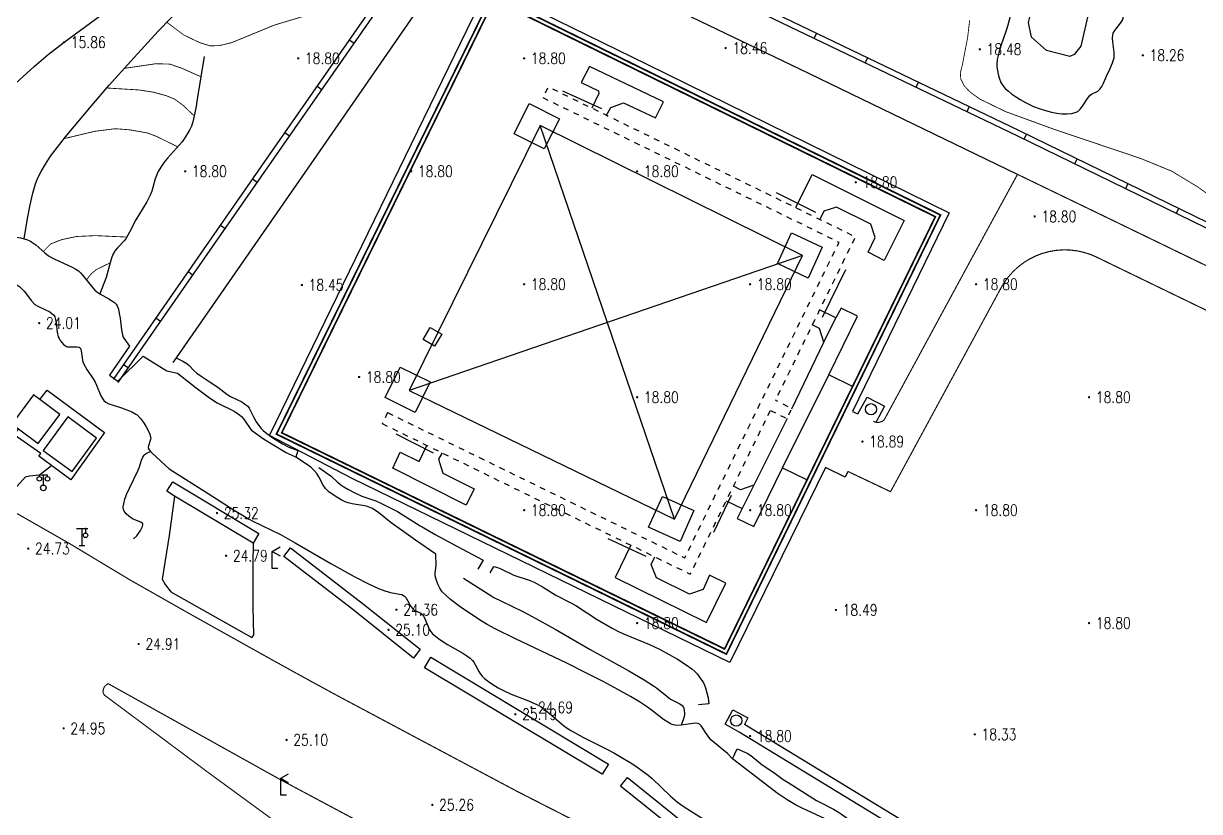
# Model space of a CAD drawing. Extents: x 404846 to 408477, y 3390929 to 3392894.
# Drawn here: x 407567 to 407671.1, y 3391747.7 to 3391817.5 of the extents above; entities that cross this region are included whole.
import ezdxf
from ezdxf.enums import TextEntityAlignment as Align

# ---------------------------------------------------------------- set-up
doc = ezdxf.new("R2010")
doc.units = 0
doc.header["$LTSCALE"] = 0.5
doc.header["$PDSIZE"] = 0.2
doc.linetypes.add('X6', pattern=[2, 1, -1])
doc.layers.get('0').update_dxf_attribs({"linetype": 'CONTINUOUS'})
for name, color, linetype in [('DGX', 2, 'CONTINUOUS'), ('DLDW', 11, 'CONTINUOUS'), ('DLSS', 4, 'CONTINUOUS'), ('DMTZ', 3, 'CONTINUOUS'), ('FZTZ', 7, 'CONTINUOUS'), ('GCD', 1, 'CONTINUOUS'), ('GXYZ', 2, 'CONTINUOUS'), ('JMD', 6, 'CONTINUOUS'), ('SXSS', 5, 'CONTINUOUS'), ('ZBTZ', 3, 'CONTINUOUS')]:
    doc.layers.add(name, color=color, linetype=linetype)
doc.styles.add('HZ', font='rs.shx', dxfattribs={"width": 0.8, "bigfont": 'hztxt.shx'})
doc.linetypes.add('10411', pattern='A,2,[150,AAA.SHX,S=1,R=0,X=0,Y=1],2,[151,AAA.SHX,S=1,R=0,X=0,Y=3],1e-11', length=4)
doc.linetypes.add('10421', pattern='A,2,[150,AAA.SHX,S=0.5,R=0,X=0,Y=0.5],1e-11', length=2)
doc.linetypes.add('10422', pattern='A,0.75,[150,AAA.SHX,S=0.5,R=0,X=0,Y=0.5],1.5,[177,AAA.SHX,S=1,R=0,X=0,Y=0.4],0.75', length=3)
doc.linetypes.add('1161', pattern='A,0,[149,AAA.SHX,S=0.15,R=0,X=0,Y=0],-1.6', length=1.6)
doc.linetypes.add('443', pattern='A,5,[169,AAA.SHX,S=0.83,R=0,X=0,Y=0],5', length=10)

# ---------------------------------------------------------------- blocks, each defined once
blk = doc.blocks.new('gc097')
for p, q in [((-0.7, 2), (-0.7, 2.3)), ((-0.7, 2.3), (0.7, 2.3)), ((0, 0.5), (0, 2.3)), ((0.7, 2.3), (0.7, 2))]:
    blk.add_line(p, q)
for centre, radius in [((-0.7, 1.6), 0.4), ((0, 0), 0.5), ((0.73, 1.6), 0.4)]:
    blk.add_circle(centre, radius)
blk = doc.blocks.new('gc052')
for p, q in [((0, 3), (1.39, 3.8)), ((0, 3), (1.39, 2.2)), ((0, 0), (0, 3)), ((1, 0), (0, 0))]:
    blk.add_line(p, q)
blk = doc.blocks.new('gc063')
for p, q in [((-1, 3), (1, 3)), ((0, 0), (0, 3)), ((0.6, 3), (0.6, 2.2)), ((-0.5, 0), (0.5, 0))]:
    blk.add_line(p, q)
blk.add_circle((0.6, 1.8), 0.4)
blk.add_point((0.6, 3))
blk.add_point((0.6, 3))
blk = doc.blocks.new('GC200')
at = {"linetype": 'Continuous', "const_width": 0.2, "flags": 128}
blk.add_lwpolyline([(-0.1, 0, 1), (0.1, 0, 1)], format="xyb", close=True, dxfattribs=at)
blk = doc.blocks.new('gc188')
blk.add_circle((0, 0), 1)

msp = doc.modelspace()

# ---------------------------------------------------------------- linework, layer by layer
at = {"layer": 'DGX', "linetype": 'Continuous', "const_width": 0.075, "flags": 128}
for points, elevation in [([(407579.739, 3391817.568), (407581.229, 3391816.447), (407582.607, 3391815.783), (407583.553, 3391815.488), (407584.365, 3391815.502), (407585.464, 3391815.768), (407589.247, 3391817.322), (407592.918, 3391818.425)], 18.5), ([(407650.789, 3391817.75), (407650.611, 3391816.22), (407650.138, 3391813.773), (407649.965, 3391813.099), (407649.998, 3391812.582), (407650.29, 3391811.972), (407650.817, 3391811.401), (407651.7, 3391810.767), (407653.985, 3391809.657), (407658.346, 3391808.067), (407665.924, 3391805.515), (407668.684, 3391804.386), (407670.999, 3391802.982), (407676.432, 3391799.014)], 18.5), ([(407582.74, 3391812.751), (407581.069, 3391813.497), (407579.998, 3391813.869), (407578.761, 3391813.903), (407575.96, 3391813.49)], 19), ([(407582.16, 3391809.281), (407581.168, 3391810.219), (407580.416, 3391810.775), (407579.688, 3391811.067), (407578.575, 3391811.378), (407577.297, 3391811.578), (407574.418, 3391811.753)], 19.5), ([(407570.641, 3391807.271), (407573.382, 3391807.926), (407575.158, 3391808.148), (407576.431, 3391808.053), (407577.998, 3391807.776), (407578.785, 3391807.485), (407580.692, 3391806.545)], 20), ([(407576.194, 3391798.555), (407573.413, 3391798.684), (407571.745, 3391798.607), (407570.429, 3391798.327), (407569.455, 3391797.951), (407568.79, 3391797.283)], 20.5), ([(407574.712, 3391796.271), (407573.509, 3391795.688), (407573.015, 3391795.278), (407572.618, 3391794.76)], 20)]:
    msp.add_lwpolyline(points, dxfattribs=dict(at, elevation=elevation))
at = {"layer": 'DLSS', "linetype": 'X6', "flags": 128}
for points, elevation in [([(407599.275, 3391783.011), (407625.569, 3391770.153), (407639.226, 3391798.089), (407613.029, 3391810.882), (407613.503, 3391811.855), (407617.343, 3391809.98), (407618.661, 3391809.336), (407635.404, 3391801.16), (407637.528, 3391800.123), (407640.674, 3391798.587), (407637.509, 3391792.112), (407636.862, 3391790.79), (407633.595, 3391784.107)], 18.964), ([(407633.151, 3391783.199), (407634.625, 3391782.485), (407635.057, 3391783.362), (407633.595, 3391784.107)], 19.2), ([(407598.799, 3391782.039), (407602.749, 3391780.107), (407604.097, 3391779.448), (407620.812, 3391771.275), (407622.922, 3391770.243), (407626.066, 3391768.706), (407629.245, 3391775.208), (407629.873, 3391776.494), (407633.151, 3391783.199)], 19.001), ([(407599.275, 3391783.011), (407598.799, 3391782.039)], 18.727)]:
    msp.add_lwpolyline(points, dxfattribs=dict(at, elevation=elevation))
at = {"layer": 'DLSS', "linetype": 'Continuous', "const_width": 0.1, "flags": 128}
for points, elevation in [([(407651.065, 3391796.842), (407655.025, 3391804.106)], 18.945), ([(407655.025, 3391804.106), (407662.532, 3391800.48)], 18.956), ([(407707.843, 3391778.44), (407694.099, 3391785.182), (407662.532, 3391800.48)], 18.932), ([(407653.571, 3391794.063), (407653.875, 3391794.566), (407654.206, 3391795.019), (407654.654, 3391795.521), (407655.065, 3391795.902), (407655.6, 3391796.309), (407656.077, 3391796.604), (407656.68, 3391796.902), (407657.204, 3391797.101), (407657.853, 3391797.278), (407658.405, 3391797.374), (407659.076, 3391797.424), (407659.636, 3391797.412), (407660.304, 3391797.333), (407660.852, 3391797.215), (407661.493, 3391797.01), (407662.008, 3391796.789)], 18.91), ([(407642.256, 3391782.25), (407642.497, 3391782.148), (407642.685, 3391782.134), (407642.827, 3391782.171), (407643.055, 3391782.24), (407643.221, 3391782.369), (407651.065, 3391796.842)], 19.022), ([(407694.12, 3391781.244), (407692.23, 3391782.142), (407662.008, 3391796.789)], 18.973), ([(407640.012, 3391777.807), (407643.789, 3391776.013), (407653.571, 3391794.063)], 19.002), ([(407571.259, 3391771.34), (407566.41, 3391774.111), (407566.093, 3391774.304), (407559.996, 3391778.024), (407559.867, 3391778.103), (407556.834, 3391780.058), (407543.346, 3391788.747)], 24.57), ([(407610.742, 3391749.477), (407601.212, 3391754.549), (407594.683, 3391758.031), (407592.366, 3391759.292), (407589.058, 3391761.119), (407586.837, 3391762.36), (407581.946, 3391765.094), (407576.408, 3391768.237), (407571.259, 3391771.34)], 25.157), ([(407583.399, 3391751.147), (407574.212, 3391757.999), (407574.102, 3391758.172), (407574.084, 3391758.323), (407574.131, 3391758.568), (407574.173, 3391758.675), (407574.235, 3391758.773), (407574.406, 3391758.937), (407574.54, 3391759.017), (407589.825, 3391750.495), (407606.666, 3391741.505)], 25.275), ([(407606.62, 3391734.196), (407603.905, 3391736.153), (407583.399, 3391751.147)], 25.649), ([(407652.824, 3391728.797), (407634.285, 3391737.808), (407621.319, 3391744.133), (407617.605, 3391745.973), (407610.742, 3391749.477)], 24.78)]:
    msp.add_lwpolyline(points, dxfattribs=dict(at, elevation=elevation))
at = {"layer": 'DMTZ', "linetype": '10411', "flags": 128}
for points, elevation in [([(407567.102, 3391798.39), (407567.406, 3391800.189), (407567.641, 3391801.414), (407567.877, 3391802.438), (407568.116, 3391803.257), (407568.257, 3391803.647), (407568.398, 3391803.97), (407568.595, 3391804.356), (407568.986, 3391805.016), (407569.449, 3391805.704), (407570.047, 3391806.518), (407570.776, 3391807.441), (407573.076, 3391810.184), (407574.622, 3391811.993), (407576.538, 3391814.137), (407578.973, 3391816.771), (407581.166, 3391819.053), (407582.105, 3391820.002), (407583.061, 3391820.937), (407583.98, 3391821.809), (407584.863, 3391822.616), (407585.622, 3391823.28), (407586.346, 3391823.878), (407587.181, 3391824.504), (407587.777, 3391824.889), (407588.486, 3391825.304), (407589.255, 3391825.714), (407590.028, 3391826.088), (407590.699, 3391826.371), (407591.274, 3391826.565), (407591.763, 3391826.676), (407592.363, 3391826.772), (407594.826, 3391827.041), (407595.754, 3391827.181), (407596.127, 3391827.267), (407596.535, 3391827.395), (407597.012, 3391827.578), (407597.572, 3391827.822), (407598.062, 3391828.062), (407598.454, 3391828.278), (407598.703, 3391828.434), (407598.941, 3391828.611), (407599.236, 3391828.87), (407599.539, 3391829.169), (407600.726, 3391830.454), (407601.183, 3391830.911), (407601.429, 3391831.128), (407601.669, 3391831.31), (407601.855, 3391831.425), (407602.044, 3391831.515), (407602.402, 3391831.647), (407602.812, 3391831.764), (407604.402, 3391832.127), (407604.908, 3391832.263), (407605.51, 3391832.473), (407607.229, 3391833.127), (407608.102, 3391833.415), (407608.465, 3391833.511), (407608.81, 3391833.582), (407609.087, 3391833.619), (407609.344, 3391833.631), (407609.546, 3391833.618), (407609.764, 3391833.579), (407610.292, 3391833.409), (407610.976, 3391833.102), (407612.331, 3391832.406), (407612.884, 3391832.144), (407613.372, 3391831.962), (407613.924, 3391831.833), (407614.683, 3391831.733), (407615.561, 3391831.683), (407616.597, 3391831.676), (407619.466, 3391831.725), (407620.281, 3391831.698), (407620.92, 3391831.633), (407621.386, 3391831.544), (407622.014, 3391831.388), (407624.931, 3391830.525), (407625.525, 3391830.367), (407626.014, 3391830.257), (407626.821, 3391830.135), (407629.266, 3391829.859), (407630.437, 3391829.651), (407630.945, 3391829.584), (407631.25, 3391829.572), (407631.503, 3391829.6), (407631.701, 3391829.682), (407631.896, 3391829.823), (407632.088, 3391830.012), (407632.278, 3391830.237), (407632.969, 3391831.201), (407633.193, 3391831.491), (407633.415, 3391831.726), (407633.614, 3391831.873), (407633.938, 3391832.021), (407634.383, 3391832.147), (407634.937, 3391832.245), (407635.616, 3391832.313), (407636.366, 3391832.342), (407636.825, 3391832.321), (407637.387, 3391832.247), (407637.932, 3391832.144), (407638.61, 3391831.988), (407640.784, 3391831.404), (407641.386, 3391831.259), (407642.122, 3391831.133), (407643.83, 3391830.889)], 18.234), ([(407643.83, 3391830.889), (407644.708, 3391830.644), (407645.226, 3391830.539), (407645.52, 3391830.517), (407645.867, 3391830.518), (407646.585, 3391830.563), (407647.77, 3391830.675), (407650.302, 3391830.886), (407651.664, 3391830.971), (407652.793, 3391830.983), (407653.848, 3391830.927), (407654.318, 3391830.871), (407654.737, 3391830.791), (407654.985, 3391830.721), (407655.295, 3391830.595), (407655.756, 3391830.354), (407656.137, 3391830.107), (407656.397, 3391829.891), (407656.564, 3391829.684), (407656.652, 3391829.513), (407656.729, 3391829.318), (407656.851, 3391828.877), (407656.954, 3391828.299), (407657.02, 3391827.656), (407657.02, 3391827.281), (407656.979, 3391826.814), (407656.905, 3391826.319), (407656.796, 3391825.764), (407656.644, 3391825.133), (407656.468, 3391824.51), (407656.245, 3391823.892), (407655.5, 3391822.066), (407655.309, 3391821.499), (407655.001, 3391820.439), (407654.173, 3391817.315), (407654, 3391816.76), (407653.552, 3391815.473), (407653.366, 3391814.864), (407653.232, 3391814.291), (407653.184, 3391813.842), (407653.195, 3391813.619), (407653.24, 3391813.307), (407653.312, 3391812.972), (407653.403, 3391812.646), (407653.559, 3391812.236), (407653.665, 3391812.052), (407653.806, 3391811.868), (407653.977, 3391811.685), (407654.224, 3391811.461), (407654.499, 3391811.245), (407654.851, 3391810.999), (407655.269, 3391810.736), (407655.72, 3391810.479), (407656.093, 3391810.282), (407656.455, 3391810.12), (407656.928, 3391809.941), (407657.488, 3391809.761), (407658.033, 3391809.616), (407658.506, 3391809.52), (407658.954, 3391809.476), (407659.409, 3391809.47), (407659.801, 3391809.501), (407660.143, 3391809.573), (407660.375, 3391809.679), (407660.578, 3391809.875), (407660.775, 3391810.15), (407661.206, 3391810.831), (407661.446, 3391811.121), (407661.568, 3391811.215), (407662.12, 3391811.459), (407662.2, 3391811.518), (407662.312, 3391811.636), (407662.481, 3391811.889), (407662.631, 3391812.183), (407662.902, 3391812.788), (407663.208, 3391813.422), (407663.436, 3391813.976), (407663.57, 3391814.434), (407663.592, 3391814.609), (407663.587, 3391814.899), (407663.468, 3391815.855), (407663.444, 3391816.178), (407663.451, 3391816.417), (407663.495, 3391816.617), (407663.626, 3391816.85), (407664.138, 3391817.489), (407664.31, 3391817.753), (407664.354, 3391817.852), (407664.383, 3391817.947), (407664.447, 3391818.368), (407664.45, 3391818.588), (407664.431, 3391818.7), (407664.417, 3391818.729), (407664.368, 3391818.774), (407664.261, 3391818.813), (407664.135, 3391818.82), (407664.016, 3391818.801), (407663.889, 3391818.741), (407663.432, 3391818.44), (407663.264, 3391818.351), (407663.124, 3391818.317), (407662.973, 3391818.333), (407662.803, 3391818.383), (407662.573, 3391818.481), (407662.328, 3391818.614), (407662.224, 3391818.685), (407662.057, 3391818.828), (407661.892, 3391818.998), (407661.748, 3391819.177), (407661.644, 3391819.347), (407661.596, 3391819.487), (407661.617, 3391819.672), (407661.707, 3391819.884), (407661.843, 3391820.11), (407662.171, 3391820.553), (407662.519, 3391820.994), (407662.761, 3391821.254), (407662.986, 3391821.434), (407663.074, 3391821.466), (407663.109, 3391821.462), (407663.14, 3391821.44), (407663.206, 3391821.349), (407663.377, 3391821.04), (407663.547, 3391820.829), (407663.772, 3391820.611), (407663.999, 3391820.45), (407664.138, 3391820.405), (407664.224, 3391820.43), (407664.368, 3391820.554), (407664.769, 3391821.071), (407664.929, 3391821.237), (407665.084, 3391821.356), (407665.261, 3391821.465), (407665.663, 3391821.652), (407665.994, 3391821.767), (407666.338, 3391821.861), (407667.067, 3391821.996), (407667.64, 3391822.045), (407667.913, 3391822.038), (407668.234, 3391822.004), (407668.884, 3391821.876), (407669.149, 3391821.794), (407669.242, 3391821.754), (407669.437, 3391821.648), (407669.691, 3391821.476), (407670.738, 3391820.67), (407671.029, 3391820.496), (407671.154, 3391820.441), (407671.526, 3391820.332), (407672.02, 3391820.253), (407672.547, 3391820.223), (407673.055, 3391820.247), (407673.451, 3391820.315), (407673.618, 3391820.366), (407673.758, 3391820.429), (407674.017, 3391820.627), (407674.438, 3391821.036), (407675.268, 3391821.886), (407675.75, 3391822.326), (407675.953, 3391822.479), (407676.137, 3391822.589), (407676.452, 3391822.722), (407676.702, 3391822.785), (407676.798, 3391822.778), (407676.892, 3391822.741), (407677.076, 3391822.593), (407677.297, 3391822.308), (407677.755, 3391821.565), (407677.912, 3391821.348), (407678.143, 3391821.124), (407678.85, 3391820.525), (407679.033, 3391820.329), (407679.138, 3391820.157), (407679.169, 3391820.044), (407679.182, 3391819.873), (407679.142, 3391819.527), (407679.047, 3391819.143), (407678.801, 3391818.309), (407678.73, 3391817.97), (407678.722, 3391817.606), (407678.773, 3391817.189), (407678.873, 3391816.741), (407679.01, 3391816.289), (407679.173, 3391815.857), (407679.35, 3391815.47), (407679.509, 3391815.189), (407679.658, 3391814.987), (407679.859, 3391814.775), (407680.151, 3391814.518), (407680.482, 3391814.267), (407680.893, 3391813.99), (407681.359, 3391813.709), (407681.827, 3391813.455), (407682.258, 3391813.268), (407682.766, 3391813.094), (407683.378, 3391812.921), (407684.058, 3391812.757), (407684.75, 3391812.615), (407685.362, 3391812.51), (407685.893, 3391812.457), (407686.876, 3391812.442), (407689.176, 3391812.499)], 17.844), ([(407558.539, 3391789.898), (407559.272, 3391790.537), (407559.605, 3391790.79), (407560.456, 3391791.345), (407561.311, 3391791.837), (407561.847, 3391792.09), (407563.469, 3391792.625), (407563.814, 3391792.766), (407564.059, 3391792.896), (407564.398, 3391793.148), (407565.325, 3391793.938), (407565.806, 3391794.3), (407565.976, 3391794.397), (407566.127, 3391794.445), (407566.216, 3391794.44), (407566.368, 3391794.381), (407566.538, 3391794.275), (407566.713, 3391794.139), (407567.107, 3391793.755), (407567.757, 3391792.901), (407568.039, 3391792.596), (407568.359, 3391792.399), (407569.367, 3391791.922), (407569.56, 3391791.798), (407569.705, 3391791.666), (407569.806, 3391791.491), (407569.872, 3391791.269), (407569.926, 3391790.953), (407570.022, 3391790.144), (407570.119, 3391789.736), (407570.194, 3391789.572), (407570.301, 3391789.406), (407570.439, 3391789.224), (407570.595, 3391789.053), (407570.755, 3391788.918), (407570.858, 3391788.863), (407570.941, 3391788.84), (407571.15, 3391788.825), (407571.802, 3391788.836), (407571.977, 3391788.801), (407572.059, 3391788.741), (407572.115, 3391788.638), (407572.155, 3391788.498), (407572.261, 3391787.655), (407572.296, 3391787.514), (407572.374, 3391787.311), (407572.641, 3391786.83), (407573.211, 3391785.994), (407573.38, 3391785.722), (407573.514, 3391785.438), (407573.895, 3391784.508), (407574.033, 3391784.252), (407574.154, 3391784.086), (407574.32, 3391783.941), (407574.589, 3391783.803), (407574.974, 3391783.66), (407575.716, 3391783.429), (407576.186, 3391783.264), (407576.648, 3391783.077), (407576.996, 3391782.89), (407577.11, 3391782.805), (407577.412, 3391782.481), (407577.669, 3391782.135), (407577.869, 3391781.811), (407578.183, 3391781.197), (407578.263, 3391780.977), (407578.296, 3391780.826), (407578.301, 3391780.737), (407578.288, 3391780.645), (407578.113, 3391780.087), (407578.087, 3391779.942), (407578.092, 3391779.865), (407578.172, 3391779.71), (407578.297, 3391779.568), (407578.422, 3391779.427)], 23.843), ([(407578.422, 3391779.427), (407579.95, 3391778.029), (407583.4, 3391775.842), (407585.703, 3391774.383), (407587.032, 3391773.59), (407587.295, 3391773.446), (407589.837, 3391772.179), (407591.094, 3391771.48), (407594.242, 3391769.642), (407596.299, 3391768.507), (407597.572, 3391767.86), (407598.453, 3391767.455), (407599.041, 3391767.226), (407599.527, 3391767.084), (407600.335, 3391766.954), (407600.533, 3391766.901), (407600.687, 3391766.828), (407600.762, 3391766.765), (407600.871, 3391766.633), (407601.337, 3391765.854), (407601.53, 3391765.617), (407601.571, 3391765.583), (407601.658, 3391765.527), (407602.208, 3391765.262), (407602.349, 3391765.149), (407602.462, 3391764.989), (407602.565, 3391764.787), (407602.953, 3391763.832), (407603.056, 3391763.665), (407603.255, 3391763.44), (407603.51, 3391763.211), (407603.798, 3391762.988), (407604.575, 3391762.471), (407605.943, 3391761.709), (407606.277, 3391761.494), (407606.573, 3391761.27), (407606.775, 3391761.076), (407606.9, 3391760.916), (407607.048, 3391760.664), (407607.345, 3391760.09), (407607.483, 3391759.863), (407607.644, 3391759.674), (407607.851, 3391759.48), (407608.2, 3391759.205), (407608.593, 3391758.938), (407609.063, 3391758.654), (407609.517, 3391758.409), (407610.219, 3391758.088), (407611.604, 3391757.549)], 24.666), ([(407611.604, 3391757.549), (407612.483, 3391757.171), (407612.66, 3391757.08), (407612.855, 3391756.955), (407613.384, 3391756.548), (407614.855, 3391755.319), (407615.172, 3391755.083), (407615.552, 3391754.837), (407616.563, 3391754.275), (407618.623, 3391753.246), (407619.294, 3391752.89), (407620.734, 3391752.031), (407621.34, 3391751.641), (407621.902, 3391751.254), (407622.34, 3391750.923), (407622.686, 3391750.627), (407624.307, 3391749.069), (407624.926, 3391748.525), (407625.508, 3391748.112), (407627.197, 3391747.042), (407627.835, 3391746.6), (407628.399, 3391746.118), (407629.997, 3391744.628), (407630.393, 3391744.297), (407630.731, 3391744.057), (407631.192, 3391743.79), (407631.83, 3391743.479), (407632.589, 3391743.148), (407634.464, 3391742.372), (407634.999, 3391742.13), (407635.384, 3391741.936), (407636.127, 3391741.501), (407637.775, 3391740.465), (407640.327, 3391738.988), (407642.945, 3391737.363), (407643.878, 3391736.816), (407644.664, 3391736.41), (407645.621, 3391735.954), (407648.527, 3391734.661)], 24.324)]:
    msp.add_lwpolyline(points, dxfattribs=dict(at, elevation=elevation))
at = {"layer": 'DMTZ', "linetype": '10421', "flags": 128}
for points, elevation in [([(407655.025, 3391804.106), (407635.705, 3391813.444), (407616.748, 3391822.583), (407614.425, 3391823.731), (407613.505, 3391824.169), (407612.838, 3391824.459), (407611.706, 3391824.908), (407611.098, 3391825.122), (407610.637, 3391825.25), (407610.127, 3391825.328), (407609.464, 3391825.371), (407608.993, 3391825.361), (407608.586, 3391825.295), (407607.929, 3391825.111), (407607.382, 3391824.903), (407606.775, 3391824.579), (407606.195, 3391824.21), (407605.865, 3391823.945), (407605.506, 3391823.591), (407605.074, 3391823.117), (407604.474, 3391822.417), (407592.224, 3391804.651), (407580.568, 3391787.874), (407580.271, 3391787.447)], 18.936), ([(407583.042, 3391814.55), (407582.438, 3391810.952), (407582.285, 3391809.957), (407582.16, 3391809.281), (407582.036, 3391808.763), (407581.907, 3391808.378), (407581.762, 3391808.076), (407581.575, 3391807.74), (407581.267, 3391807.243), (407581.083, 3391806.994), (407580.861, 3391806.73), (407579.79, 3391805.556), (407579.504, 3391805.186), (407579.192, 3391804.74), (407578.968, 3391804.375), (407578.867, 3391804.165), (407578.71, 3391803.719), (407578.399, 3391802.633), (407578.269, 3391802.277), (407577.959, 3391801.681), (407576.99, 3391800.08), (407576.438, 3391798.978), (407576.131, 3391798.446), (407576.079, 3391798.372), (407576.007, 3391798.282), (407575.375, 3391797.612), (407575.164, 3391797.359), (407575.131, 3391797.312), (407574.996, 3391797.069), (407574.873, 3391796.771), (407574.742, 3391796.379), (407574.353, 3391794.986), (407573.799, 3391793.526)], 20.131), ([(407576.796, 3391771.826), (407577.085, 3391772.117), (407577.396, 3391772.565), (407577.501, 3391772.754), (407577.578, 3391772.934), (407577.613, 3391773.089), (407577.603, 3391773.17), (407577.562, 3391773.23), (407577.437, 3391773.308), (407576.911, 3391773.508), (407576.689, 3391773.623), (407576.365, 3391773.845), (407576.125, 3391774.059), (407575.949, 3391774.281), (407575.884, 3391774.441), (407575.878, 3391774.664), (407575.917, 3391774.934), (407576.026, 3391775.362), (407576.17, 3391775.76), (407576.421, 3391776.317), (407577.161, 3391777.848), (407577.271, 3391778.121), (407577.491, 3391778.803), (407577.606, 3391779.074), (407577.715, 3391779.247), (407577.81, 3391779.338), (407577.996, 3391779.442), (407578.297, 3391779.568)], 24.924), ([(407606.003, 3391768.371), (407607.837, 3391767.166), (407608.679, 3391766.656), (407609.366, 3391766.307), (407611.294, 3391765.38), (407612.074, 3391764.974), (407614.117, 3391763.838), (407617.208, 3391762.055), (407620.635, 3391760.146), (407621.978, 3391759.363), (407622.808, 3391758.835), (407623.064, 3391758.651), (407623.974, 3391757.896), (407624.316, 3391757.647), (407625.136, 3391757.237), (407625.336, 3391757.094), (407625.438, 3391756.975), (407625.46, 3391756.933), (407625.488, 3391756.85), (407625.529, 3391756.64), (407625.547, 3391756.412), (407625.539, 3391756.219), (407625.457, 3391755.89), (407625.246, 3391755.339)], 20.223)]:
    msp.add_lwpolyline(points, dxfattribs=dict(at, elevation=elevation))
at = {"layer": 'DMTZ', "linetype": '10422', "flags": 128}
for points, elevation in [([(407614.476, 3391809.035), (407613.127, 3391806.362), (407610.465, 3391807.706), (407611.813, 3391810.378), (407614.476, 3391809.035)], 19.221), ([(407637.746, 3391797.668), (407636.506, 3391794.931), (407633.787, 3391796.205), (407635.019, 3391798.945), (407637.746, 3391797.668)], 19.137), ([(407604.064, 3391789.969), (407603.431, 3391788.888), (407602.421, 3391789.48), (407603.054, 3391790.561), (407604.064, 3391789.969)], 19.119), ([(407603.035, 3391785.727), (407601.71, 3391783.037), (407599.069, 3391784.338), (407600.394, 3391787.028), (407603.035, 3391785.727)], 19.426), ([(407587.369, 3391771.469), (407580.425, 3391775.63), (407579.722, 3391776.051), (407580.265, 3391776.877), (407587.86, 3391772.315), (407587.369, 3391771.469)], 25.492), ([(407626.362, 3391774.345), (407625.157, 3391771.615), (407622.375, 3391772.871), (407623.61, 3391775.592), (407626.362, 3391774.345)], 19.202), ([(407601.562, 3391761.286), (407596.204, 3391765.582), (407590.088, 3391770.276), (407590.692, 3391771.047), (407597.138, 3391766.066), (407602.166, 3391762.057), (407601.562, 3391761.286)], 25.248), ([(407603.102, 3391761.355), (407618.825, 3391751.893), (407618.266, 3391750.997), (407602.535, 3391760.407), (407603.102, 3391761.355)], 25.487), ([(407633.928, 3391740.366), (407627.79, 3391743.598), (407619.892, 3391749.932), (407620.501, 3391750.702), (407628.398, 3391744.34), (407634.428, 3391741.218), (407633.928, 3391740.366)], 24.965)]:
    msp.add_lwpolyline(points, close=True, dxfattribs=dict(at, elevation=elevation))
for points, elevation in [([(407580.568, 3391787.874), (407581.146, 3391787.582), (407581.507, 3391787.355), (407581.699, 3391787.179), (407582.115, 3391786.749), (407582.384, 3391786.521), (407582.767, 3391786.242), (407583.394, 3391785.823), (407584.248, 3391785.259), (407585.039, 3391784.638), (407585.359, 3391784.453), (407586.375, 3391783.968), (407586.495, 3391783.894), (407586.726, 3391783.717), (407586.887, 3391783.57), (407587.019, 3391783.396), (407587.17, 3391783.116), (407587.428, 3391782.57), (407587.644, 3391782.209), (407587.87, 3391781.875), (407588.085, 3391781.601), (407588.252, 3391781.438), (407588.575, 3391781.179), (407589.115, 3391780.795), (407589.977, 3391780.25), (407590.531, 3391779.95), (407591.318, 3391779.646), (407591.146, 3391779.059)], 19.213), ([(407568.502, 3391784.168), (407569.13, 3391785.012), (407574.217, 3391781.243), (407571.247, 3391777.055), (407569.534, 3391778.321), (407568.393, 3391779.165), (407568.578, 3391779.403), (407566.221, 3391781.059), (407566.597, 3391781.566)], 24.981), ([(407593.175, 3391778.164), (407594.279, 3391777.379), (407594.815, 3391776.891), (407595.13, 3391776.629), (407595.387, 3391776.451), (407595.746, 3391776.233), (407596.363, 3391775.905), (407596.978, 3391775.627), (407598.242, 3391775.192), (407598.614, 3391775.021)], 19.478), ([(407598.614, 3391775.021), (407600.138, 3391774.251), (407602.163, 3391773.003), (407602.324, 3391772.907), (407603.486, 3391772.236), (407605.392, 3391771.178), (407607.721, 3391769.955), (407607.248, 3391769.152)], 19.307), ([(407608.345, 3391768.823), (407608.687, 3391769.386), (407609.006, 3391769.288), (407609.292, 3391769.169), (407610.431, 3391768.636), (407611.801, 3391768.167), (407612.232, 3391767.994), (407612.987, 3391767.59), (407614.173, 3391766.863)], 19.248), ([(407614.173, 3391766.863), (407615.422, 3391766.205), (407615.925, 3391765.924), (407617.819, 3391764.685), (407619.141, 3391763.926), (407619.719, 3391763.623), (407620.154, 3391763.417), (407622.464, 3391762.47), (407623.331, 3391762.059), (407624.193, 3391761.601), (407624.917, 3391761.183), (407625.685, 3391760.687), (407626.192, 3391760.326), (407626.475, 3391760.085), (407626.657, 3391759.886), (407626.973, 3391759.47), (407627.219, 3391759.085), (407627.316, 3391758.892), (407627.413, 3391758.633), (407627.656, 3391757.756), (407627.707, 3391757.227), (407626.783, 3391757.154)], 19.137), ([(407630.396, 3391754.72), (407629.138, 3391755.427), (407629.819, 3391756.702), (407631.168, 3391755.988), (407630.852, 3391755.406)], 19.187), ([(407629.798, 3391752.357), (407630.219, 3391753.261), (407631.11, 3391752.862), (407631.436, 3391752.647), (407632.436, 3391751.837), (407633.447, 3391751.149), (407634.283, 3391750.544), (407634.716, 3391750.256), (407635.608, 3391749.692), (407637.239, 3391748.669), (407637.641, 3391748.452), (407638.738, 3391747.905), (407639.194, 3391747.652), (407639.458, 3391747.477), (407640.263, 3391746.882), (407641.394, 3391746.236), (407641.769, 3391746), (407642.071, 3391745.762), (407642.352, 3391745.467), (407642.754, 3391744.994), (407643.4, 3391744.224), (407643.954, 3391743.629), (407643.332, 3391743.054)], 19.036)]:
    msp.add_lwpolyline(points, dxfattribs=dict(at, elevation=elevation))
at = {"layer": 'FZTZ', "linetype": 'Continuous', "flags": 128}
for points, elevation in [([(407618.661, 3391809.336), (407619.037, 3391810.024), (407620.15, 3391810.441), (407622.986, 3391809.122), (407623.699, 3391810.52), (407617.148, 3391813.658), (407616.408, 3391812.255), (407617.926, 3391811.513), (407617.973, 3391811.272), (407617.343, 3391809.98)], 18.827), ([(407618.226, 3391809.907), (407614.789, 3391811.478)], 18.764), ([(407635.404, 3391801.16), (407636.843, 3391804.097), (407645, 3391800.026), (407643.223, 3391796.487), (407641.818, 3391797.218), (407642.419, 3391798.523), (407642.043, 3391799.695), (407639.017, 3391801.199), (407637.883, 3391800.85), (407637.528, 3391800.123)], 19.048), ([(407637.165, 3391800.739), (407633.692, 3391802.468)], 19.037), ([(407639.788, 3391795.643), (407637.738, 3391791.435)], 18.586), ([(407638.32, 3391786.367), (407640.853, 3391791.547), (407639.41, 3391792.266), (407638.959, 3391791.404)], 19.16), ([(407637.878, 3391789.239), (407638.959, 3391791.404)], 19.193), ([(407635.057, 3391783.362), (407637.878, 3391789.239)], 19.193), ([(407634.222, 3391778.111), (407638.32, 3391786.367)], 19.188), ([(407634.625, 3391782.485), (407631.684, 3391776.598)], 19.218), ([(407603.326, 3391779.423), (407600.034, 3391781.094)], 18.757), ([(407604.097, 3391779.448), (407603.771, 3391778.883), (407604.166, 3391777.666), (407606.929, 3391776.279), (407606.216, 3391774.812), (407599.735, 3391778.098), (407600.388, 3391779.515), (407602.057, 3391778.693), (407602.749, 3391780.107)], 18.732), ([(407630.217, 3391773.627), (407631.681, 3391772.931), (407634.222, 3391778.111)], 19.231), ([(407631.684, 3391776.598), (407630.665, 3391774.534), (407630.217, 3391773.627)], 19.21), ([(407628.135, 3391772.44), (407629.719, 3391775.697)], 19.361), ([(407622.172, 3391770.265), (407618.808, 3391771.842)], 19.126), ([(407620.812, 3391771.275), (407619.413, 3391768.416), (407627.501, 3391764.439), (407629.217, 3391767.903), (407627.761, 3391768.612), (407627.196, 3391767.365), (407625.997, 3391766.951), (407623.063, 3391768.391), (407622.587, 3391769.559), (407622.922, 3391770.243)], 19.162)]:
    msp.add_lwpolyline(points, dxfattribs=dict(at, elevation=elevation))
at = {"layer": 'GXYZ', "linetype": 'Continuous'}
for p, q in [((407624.672, 3391773.569), (407612.777, 3391808.445)), ((407635.982, 3391796.928), (407601.168, 3391784.97))]:
    msp.add_line(p, q, dxfattribs=at)
at = {"layer": 'GXYZ', "linetype": 'Continuous', "elevation": 19.14, "flags": 128}
msp.add_lwpolyline([(407624.672, 3391773.569), (407635.982, 3391796.928), (407612.777, 3391808.445), (407601.168, 3391784.97), (407624.672, 3391773.569)], close=True, dxfattribs=at)
at = {"layer": 'JMD', "linetype": '443', "const_width": 0.15, "flags": 128}
for points, elevation in [([(407589.433, 3391781.109), (407608.037, 3391818.983), (407608.193, 3391819.299), (407608.536, 3391819.998), (407608.642, 3391819.946), (407608.786, 3391819.876), (407648.209, 3391800.513), (407637.453, 3391778.445), (407629.258, 3391761.631), (407589.433, 3391781.109)], 21.797), ([(407629.101, 3391762.087), (407636.395, 3391777.051), (407640.423, 3391785.314), (407647.755, 3391800.357), (407608.692, 3391819.542), (407589.903, 3391781.228), (407629.101, 3391762.087)], 21.75)]:
    msp.add_lwpolyline(points, close=True, dxfattribs=dict(at, elevation=elevation))
at = {"layer": 'JMD', "linetype": 'Continuous', "flags": 128}
for points, elevation in [([(407566.597, 3391781.566), (407568.335, 3391780.272), (407570.261, 3391782.858), (407568.502, 3391784.168), (407567.941, 3391784.586), (407566.015, 3391782), (407566.597, 3391781.566)], 28.235), ([(407571.345, 3391777.787), (407573.518, 3391780.762), (407570.967, 3391782.626), (407568.794, 3391779.65), (407571.345, 3391777.787)], 28.02)]:
    msp.add_lwpolyline(points, close=True, dxfattribs=dict(at, elevation=elevation))
at = {"layer": 'SXSS', "linetype": 'Continuous'}
for p, q in [((407595.884, 3391816.023), (407596.295, 3391815.738)), ((407637.241, 3391816.605), (407637.024, 3391816.154)), ((407641.747, 3391814.439), (407641.531, 3391813.988)), ((407593.031, 3391811.917), (407593.442, 3391811.632)), ((407646.254, 3391812.272), (407646.037, 3391811.821)), ((407650.76, 3391810.106), (407650.543, 3391809.655)), ((407590.178, 3391807.811), (407590.589, 3391807.526)), ((407655.808, 3391807.674), (407655.589, 3391807.225)), ((407660.302, 3391805.482), (407660.083, 3391805.033)), ((407587.325, 3391803.705), (407587.736, 3391803.419)), ((407664.796, 3391803.29), (407664.576, 3391802.84)), ((407669.289, 3391801.097), (407669.07, 3391800.648)), ((407584.47, 3391799.6), (407584.881, 3391799.315)), ((407581.615, 3391795.495), (407582.026, 3391795.21)), ((407578.76, 3391791.391), (407579.171, 3391791.105)), ((407575.905, 3391787.286), (407576.316, 3391787))]:
    msp.add_line(p, q, dxfattribs=at)
at = {"layer": 'SXSS', "linetype": '10422', "flags": 128}
for points, elevation in [([(407655.049, 3391807.488), (407613.285, 3391827.568), (407612.316, 3391827.917), (407611.949, 3391828.03), (407611.514, 3391828.111), (407610.731, 3391828.214), (407610.373, 3391828.249), (407609.74, 3391828.296), (407609.295, 3391828.316), (407609.042, 3391828.313), (407608.615, 3391828.28), (407608.111, 3391828.217), (407607.701, 3391828.147), (407607.41, 3391828.077), (407606.937, 3391827.933), (407606.479, 3391827.772), (407606.091, 3391827.615), (407605.878, 3391827.512), (407605.334, 3391827.213), (407604.828, 3391826.904), (407604.464, 3391826.651), (407604.177, 3391826.418), (407603.602, 3391825.902), (407603.189, 3391825.484), (407602.787, 3391825), (407602.14, 3391824.152), (407588.536, 3391804.57), (407575.453, 3391785.76), (407575.405, 3391785.69)], 22.671), ([(407705.02, 3391783.109), (407655.047, 3391807.49)], 22.726)]:
    msp.add_lwpolyline(points, dxfattribs=dict(at, elevation=elevation))
at = {"layer": 'SXSS', "color": 7, "linetype": 'Continuous', "flags": 128}
for points, elevation in [([(407655.266, 3391807.939), (407613.478, 3391828.03)], 22.671), ([(407601.736, 3391824.447), (407588.125, 3391804.855), (407575.042, 3391786.045), (407574.993, 3391785.974)], 22.671), ([(407705.239, 3391783.558), (407655.266, 3391807.939)], 22.726)]:
    msp.add_lwpolyline(points, dxfattribs=dict(at, elevation=elevation))
at = {"layer": 'SXSS', "linetype": 'Continuous', "flags": 128}
for points, elevation in [([(407565.358, 3391811.262), (407567.997, 3391813.661), (407569.239, 3391814.727), (407570.632, 3391815.799), (407574.408, 3391818.58), (407575.163, 3391819.159), (407575.746, 3391819.632), (407576.174, 3391820.013), (407576.723, 3391820.543), (407578.897, 3391822.755)], 15.855), ([(407656.529, 3391738.789), (407630.396, 3391754.72)], 18.99), ([(407656.967, 3391739.508), (407630.852, 3391755.406)], 18.917)]:
    msp.add_lwpolyline(points, dxfattribs=dict(at, elevation=elevation))
at = {"layer": 'ZBTZ', "linetype": '1161', "flags": 128}
for points, elevation in [([(407669.867, 3391824.259), (407664.621, 3391823.883), (407662.485, 3391822.213), (407661.002, 3391819.714), (407661.252, 3391818.137), (407660.626, 3391815.462), (407660.046, 3391814.712), (407659.648, 3391814.542), (407657.581, 3391815.07), (407656.268, 3391816.252), (407655.995, 3391817.559), (407656.458, 3391819.449), (407657.997, 3391824.473), (407658.586, 3391827.29), (407659.693, 3391830.349), (407659.961, 3391831.909)], 16.689), ([(407608.995, 3391820.361), (407622.205, 3391813.874), (407648.974, 3391800.688), (407640.433, 3391783.123), (407640.905, 3391782.898), (407641.729, 3391784.372), (407643.259, 3391783.57), (407642.497, 3391782.148)], 18.884), ([(407638.026, 3391778.166), (407629.554, 3391760.877), (407596.13, 3391777.168), (407588.831, 3391780.994), (407607.42, 3391819.186)], 18.672), ([(407558.539, 3391789.898), (407556.424, 3391793.564), (407557.734, 3391795.936), (407558.794, 3391796.828), (407559.134, 3391797.08), (407559.446, 3391797.276), (407559.744, 3391797.417), (407560.162, 3391797.572), (407561.495, 3391797.975), (407562.355, 3391798.223), (407563.113, 3391798.418), (407563.802, 3391798.567), (407564.317, 3391798.647), (407564.87, 3391798.676), (407565.52, 3391798.654), (407566.205, 3391798.583), (407566.812, 3391798.474), (407567.102, 3391798.39), (407567.393, 3391798.307), (407567.67, 3391798.187), (407567.793, 3391798.117), (407568.134, 3391797.86), (407568.926, 3391797.163), (407569.259, 3391796.902), (407569.513, 3391796.75), (407569.808, 3391796.601), (407571.353, 3391795.904), (407571.682, 3391795.72), (407571.912, 3391795.558), (407572.082, 3391795.4), (407572.304, 3391795.152), (407573.181, 3391794.055), (407573.357, 3391793.863), (407573.525, 3391793.71), (407573.799, 3391793.526), (407574.601, 3391793.09), (407574.924, 3391792.891), (407575.104, 3391792.752), (407575.243, 3391792.607), (407575.327, 3391792.472), (407575.442, 3391792.166), (407575.527, 3391791.797), (407575.589, 3391791.388), (407575.712, 3391790.342), (407575.801, 3391789.887), (407575.849, 3391789.753), (407575.937, 3391789.591), (407576.414, 3391788.903), (407574.651, 3391786.317), (407575.388, 3391785.805), (407577.623, 3391788.007), (407579.727, 3391786.716), (407580.689, 3391786.506), (407582.342, 3391785.221), (407583.497, 3391784.325), (407584.197, 3391783.872), (407585.682, 3391783.148), (407586.177, 3391782.826), (407586.34, 3391782.68), (407586.542, 3391782.439), (407587.24, 3391781.434)], 19.63), ([(407638.959, 3391791.404), (407637.509, 3391792.112)], 19.157), ([(407637.878, 3391789.239), (407637.508, 3391790.474), (407636.862, 3391790.79)], 19.163), ([(407640.423, 3391785.314), (407638.32, 3391786.367)], 19.183), ([(407603.532, 3391770.496), (407601.73, 3391771.727), (407600.492, 3391772.598), (407599.599, 3391773.26), (407598.492, 3391774.138), (407597.945, 3391774.511), (407597.714, 3391774.627), (407597.398, 3391774.722), (407596.14, 3391774.933), (407595.768, 3391775.028), (407595.507, 3391775.129), (407595.167, 3391775.29), (407594.537, 3391775.661), (407594.082, 3391775.998), (407593.782, 3391776.291), (407593.577, 3391776.599), (407593.191, 3391777.328), (407593.018, 3391777.617), (407592.78, 3391777.9), (407592.464, 3391778.179), (407592.094, 3391778.45), (407591.146, 3391779.059), (407590.231, 3391779.497), (407588.279, 3391780.672), (407587.24, 3391781.434)], 19.336), ([(407566.093, 3391774.304), (407566.224, 3391775.991), (407566.441, 3391776.458), (407567.213, 3391777.32), (407567.571, 3391777.414), (407568.475, 3391777.492), (407569.534, 3391778.321)], 24.542), ([(407634.222, 3391778.111), (407636.395, 3391777.051)], 19.216), ([(407640.012, 3391777.807), (407639.779, 3391777.311), (407638.026, 3391778.166)], 19.094), ([(407631.684, 3391776.598), (407630.493, 3391776.19), (407629.873, 3391776.494)], 19.213), ([(407580.425, 3391775.63), (407579.925, 3391772.13), (407579.308, 3391768.279), (407579.58, 3391767.795), (407580.075, 3391767.134), (407587.261, 3391763.118)], 25.092), ([(407629.245, 3391775.208), (407630.665, 3391774.534)], 19.203), ([(407587.369, 3391771.469), (407587.341, 3391769.652), (407587.341, 3391765.777), (407587.389, 3391763.348), (407587.261, 3391763.118)], 25.106), ([(407652.952, 3391736.047), (407651.919, 3391736.747), (407650.874, 3391737.381), (407650.174, 3391737.766), (407649.862, 3391737.912), (407649.61, 3391738.01), (407648.308, 3391738.418), (407647.815, 3391738.596), (407647.426, 3391738.793), (407647.002, 3391739.077), (407646.675, 3391739.331), (407646.292, 3391739.661), (407645.492, 3391740.424), (407644.097, 3391741.849), (407642.001, 3391744.07), (407641.115, 3391744.946), (407640.994, 3391745.056), (407640.469, 3391745.497), (407639.613, 3391746.152), (407639.093, 3391746.48), (407638.372, 3391746.864), (407635.968, 3391747.988), (407635.372, 3391748.286), (407634.63, 3391748.727), (407633.755, 3391749.326), (407632.708, 3391750.107), (407629.798, 3391752.357), (407629.37, 3391752.847), (407627.875, 3391754.052), (407627.406, 3391754.703), (407627.175, 3391755.073), (407627.021, 3391755.279), (407626.868, 3391755.422), (407626.739, 3391755.478), (407626.529, 3391755.505), (407626.279, 3391755.495), (407625.246, 3391755.339), (407624.882, 3391755.314), (407624.706, 3391755.329), (407624.572, 3391755.363), (407624.381, 3391755.437), (407624.076, 3391755.601), (407623.701, 3391755.85), (407622.607, 3391756.694), (407622.262, 3391756.941), (407621.553, 3391757.397), (407620.767, 3391757.869), (407619.656, 3391758.496), (407618.339, 3391759.203), (407616.887, 3391759.951), (407615.14, 3391760.824), (407610.596, 3391762.98), (407608.794, 3391763.883), (407608.093, 3391764.266), (407607.499, 3391764.621), (407606.655, 3391765.168), (407605.824, 3391765.739), (407604.849, 3391766.467), (407604.424, 3391766.838), (407604.111, 3391767.154), (407604.033, 3391767.248), (407603.887, 3391767.484), (407603.746, 3391767.772), (407603.594, 3391768.138), (407603.528, 3391768.356), (407603.493, 3391768.576), (407603.486, 3391768.8), (407603.501, 3391769.03), (407603.573, 3391769.464), (407603.532, 3391770.496)], 19.889)]:
    msp.add_lwpolyline(points, dxfattribs=dict(at, elevation=elevation))

# ---------------------------------------------------------------- block references
at = {"layer": 'DLDW', "linetype": 'Continuous', "xscale": 0.5, "yscale": 0.5}
msp.add_blockref('gc097', (407568.802, 3391776.352, 24.699), dxfattribs=at)
at = {"layer": 'DLSS', "linetype": 'Continuous', "xscale": 0.5, "yscale": 0.5}
for name, p in [('gc063', (407572.234, 3391771.243, 24.725)), ('gc052', (407589.057, 3391769.224, 24.917)), ('gc052', (407589.82, 3391749.139, 25.225))]:
    msp.add_blockref(name, p, dxfattribs=at)
at = {"layer": 'GCD', "linetype": 'Continuous'}
ref = msp.add_blockref('GC200', (407570.632, 3391815.799, 15.855), dxfattribs=dict(at, xscale=0.5, yscale=0.5, zscale=0.5))
ref.add_attrib('height', '15.86', dxfattribs={"linetype": 'Continuous', "height": 1, "style": 'HZ', "width": 0.8}).set_placement((407571.232, 3391815.799, 15.855), align=Align.MIDDLE_LEFT)
ref = msp.add_blockref('GC200', (407591.358, 3391814.379, 18.8), dxfattribs=dict(at, xscale=0.5, yscale=0.5, zscale=0.5))
ref.add_attrib('height', '18.80', dxfattribs={"linetype": 'Continuous', "height": 1, "style": 'HZ', "width": 0.8}).set_placement((407591.958, 3391814.379, 18.8), align=Align.MIDDLE_LEFT)
ref = msp.add_blockref('GC200', (407611.358, 3391814.379, 18.8), dxfattribs=dict(at, xscale=0.5, yscale=0.5, zscale=0.5))
ref.add_attrib('height', '18.80', dxfattribs={"linetype": 'Continuous', "height": 1, "style": 'HZ', "width": 0.8}).set_placement((407611.958, 3391814.379, 18.8), align=Align.MIDDLE_LEFT)
ref = msp.add_blockref('GC200', (407629.191, 3391815.287, 18.456), dxfattribs=dict(at, xscale=0.5, yscale=0.5, zscale=0.5))
ref.add_attrib('height', '18.46', dxfattribs={"linetype": 'Continuous', "height": 1, "style": 'HZ', "width": 0.8}).set_placement((407629.791, 3391815.287, 18.456), align=Align.MIDDLE_LEFT)
ref = msp.add_blockref('GC200', (407651.691, 3391815.183, 18.481), dxfattribs=dict(at, xscale=0.5, yscale=0.5, zscale=0.5))
ref.add_attrib('height', '18.48', dxfattribs={"linetype": 'Continuous', "height": 1, "style": 'HZ', "width": 0.8}).set_placement((407652.291, 3391815.183, 18.481), align=Align.MIDDLE_LEFT)
ref = msp.add_blockref('GC200', (407666.117, 3391814.649, 18.261), dxfattribs=dict(at, xscale=0.5, yscale=0.5, zscale=0.5))
ref.add_attrib('height', '18.26', dxfattribs={"linetype": 'Continuous', "height": 1, "style": 'HZ', "width": 0.8}).set_placement((407666.717, 3391814.649, 18.261), align=Align.MIDDLE_LEFT)
ref = msp.add_blockref('GC200', (407581.358, 3391804.379, 18.8), dxfattribs=dict(at, xscale=0.5, yscale=0.5, zscale=0.5))
ref.add_attrib('height', '18.80', dxfattribs={"linetype": 'Continuous', "height": 1, "style": 'HZ', "width": 0.8}).set_placement((407581.958, 3391804.379, 18.8), align=Align.MIDDLE_LEFT)
ref = msp.add_blockref('GC200', (407601.358, 3391804.379, 18.8), dxfattribs=dict(at, xscale=0.5, yscale=0.5, zscale=0.5))
ref.add_attrib('height', '18.80', dxfattribs={"linetype": 'Continuous', "height": 1, "style": 'HZ', "width": 0.8}).set_placement((407601.958, 3391804.379, 18.8), align=Align.MIDDLE_LEFT)
ref = msp.add_blockref('GC200', (407621.358, 3391804.379, 18.8), dxfattribs=dict(at, xscale=0.5, yscale=0.5, zscale=0.5))
ref.add_attrib('height', '18.80', dxfattribs={"linetype": 'Continuous', "height": 1, "style": 'HZ', "width": 0.8}).set_placement((407621.958, 3391804.379, 18.8), align=Align.MIDDLE_LEFT)
ref = msp.add_blockref('GC200', (407640.711, 3391803.408, 18.8), dxfattribs=dict(at, xscale=0.5, yscale=0.5, zscale=0.5))
ref.add_attrib('height', '18.80', dxfattribs={"linetype": 'Continuous', "height": 1, "style": 'HZ', "width": 0.8}).set_placement((407641.311, 3391803.408, 18.8), align=Align.MIDDLE_LEFT)
ref = msp.add_blockref('GC200', (407656.542, 3391800.379, 18.8), dxfattribs=dict(at, xscale=0.5, yscale=0.5, zscale=0.5))
ref.add_attrib('height', '18.80', dxfattribs={"linetype": 'Continuous', "height": 1, "style": 'HZ', "width": 0.8}).set_placement((407657.142, 3391800.379, 18.8), align=Align.MIDDLE_LEFT)
ref = msp.add_blockref('GC200', (407591.684, 3391794.314, 18.449), dxfattribs=dict(at, xscale=0.5, yscale=0.5, zscale=0.5))
ref.add_attrib('height', '18.45', dxfattribs={"linetype": 'Continuous', "height": 1, "style": 'HZ', "width": 0.8}).set_placement((407592.284, 3391794.314, 18.449), align=Align.MIDDLE_LEFT)
ref = msp.add_blockref('GC200', (407611.358, 3391794.379, 18.8), dxfattribs=dict(at, xscale=0.5, yscale=0.5, zscale=0.5))
ref.add_attrib('height', '18.80', dxfattribs={"linetype": 'Continuous', "height": 1, "style": 'HZ', "width": 0.8}).set_placement((407611.958, 3391794.379, 18.8), align=Align.MIDDLE_LEFT)
ref = msp.add_blockref('GC200', (407631.358, 3391794.379, 18.8), dxfattribs=dict(at, xscale=0.5, yscale=0.5, zscale=0.5))
ref.add_attrib('height', '18.80', dxfattribs={"linetype": 'Continuous', "height": 1, "style": 'HZ', "width": 0.8}).set_placement((407631.958, 3391794.379, 18.8), align=Align.MIDDLE_LEFT)
ref = msp.add_blockref('GC200', (407651.358, 3391794.379, 18.8), dxfattribs=dict(at, xscale=0.5, yscale=0.5, zscale=0.5))
ref.add_attrib('height', '18.80', dxfattribs={"linetype": 'Continuous', "height": 1, "style": 'HZ', "width": 0.8}).set_placement((407651.958, 3391794.379, 18.8), align=Align.MIDDLE_LEFT)
ref = msp.add_blockref('GC200', (407568.433, 3391790.94, 24.005), dxfattribs=dict(at, xscale=0.5, yscale=0.5, zscale=0.5))
ref.add_attrib('height', '24.01', dxfattribs={"linetype": 'Continuous', "height": 1, "style": 'HZ', "width": 0.8}).set_placement((407569.033, 3391790.94, 24.005), align=Align.MIDDLE_LEFT)
ref = msp.add_blockref('GC200', (407596.754, 3391786.168, 18.8), dxfattribs=dict(at, xscale=0.5, yscale=0.5, zscale=0.5))
ref.add_attrib('height', '18.80', dxfattribs={"linetype": 'Continuous', "height": 1, "style": 'HZ', "width": 0.8}).set_placement((407597.354, 3391786.168, 18.8), align=Align.MIDDLE_LEFT)
ref = msp.add_blockref('GC200', (407621.358, 3391784.379, 18.8), dxfattribs=dict(at, xscale=0.5, yscale=0.5, zscale=0.5))
ref.add_attrib('height', '18.80', dxfattribs={"linetype": 'Continuous', "height": 1, "style": 'HZ', "width": 0.8}).set_placement((407621.958, 3391784.379, 18.8), align=Align.MIDDLE_LEFT)
ref = msp.add_blockref('GC200', (407661.358, 3391784.379, 18.8), dxfattribs=dict(at, xscale=0.5, yscale=0.5, zscale=0.5))
ref.add_attrib('height', '18.80', dxfattribs={"linetype": 'Continuous', "height": 1, "style": 'HZ', "width": 0.8}).set_placement((407661.958, 3391784.379, 18.8), align=Align.MIDDLE_LEFT)
ref = msp.add_blockref('GC200', (407641.301, 3391780.449, 18.886), dxfattribs=dict(at, xscale=0.5, yscale=0.5, zscale=0.5))
ref.add_attrib('height', '18.89', dxfattribs={"linetype": 'Continuous', "height": 1, "style": 'HZ', "width": 0.8}).set_placement((407641.901, 3391780.449, 18.886), align=Align.MIDDLE_LEFT)
ref = msp.add_blockref('GC200', (407584.175, 3391774.121, 25.318), dxfattribs=dict(at, xscale=0.5, yscale=0.5, zscale=0.5))
ref.add_attrib('height', '25.32', dxfattribs={"linetype": 'Continuous', "height": 1, "style": 'HZ', "width": 0.8}).set_placement((407584.775, 3391774.121, 25.318), align=Align.MIDDLE_LEFT)
ref = msp.add_blockref('GC200', (407611.358, 3391774.379, 18.8), dxfattribs=dict(at, xscale=0.5, yscale=0.5, zscale=0.5))
ref.add_attrib('height', '18.80', dxfattribs={"linetype": 'Continuous', "height": 1, "style": 'HZ', "width": 0.8}).set_placement((407611.958, 3391774.379, 18.8), align=Align.MIDDLE_LEFT)
ref = msp.add_blockref('GC200', (407631.358, 3391774.379, 18.8), dxfattribs=dict(at, xscale=0.5, yscale=0.5, zscale=0.5))
ref.add_attrib('height', '18.80', dxfattribs={"linetype": 'Continuous', "height": 1, "style": 'HZ', "width": 0.8}).set_placement((407631.958, 3391774.379, 18.8), align=Align.MIDDLE_LEFT)
ref = msp.add_blockref('GC200', (407651.358, 3391774.379, 18.8), dxfattribs=dict(at, xscale=0.5, yscale=0.5, zscale=0.5))
ref.add_attrib('height', '18.80', dxfattribs={"linetype": 'Continuous', "height": 1, "style": 'HZ', "width": 0.8}).set_placement((407651.958, 3391774.379, 18.8), align=Align.MIDDLE_LEFT)
ref = msp.add_blockref('GC200', (407567.463, 3391770.973, 24.726), dxfattribs=dict(at, xscale=0.5, yscale=0.5, zscale=0.5))
ref.add_attrib('height', '24.73', dxfattribs={"linetype": 'Continuous', "height": 1, "style": 'HZ', "width": 0.8}).set_placement((407568.063, 3391770.973, 24.726), align=Align.MIDDLE_LEFT)
ref = msp.add_blockref('GC200', (407584.978, 3391770.34, 24.785), dxfattribs=dict(at, xscale=0.5, yscale=0.5, zscale=0.5))
ref.add_attrib('height', '24.79', dxfattribs={"linetype": 'Continuous', "height": 1, "style": 'HZ', "width": 0.8}).set_placement((407585.578, 3391770.34, 24.785), align=Align.MIDDLE_LEFT)
ref = msp.add_blockref('GC200', (407600.053, 3391765.562, 24.36), dxfattribs=dict(at, xscale=0.5, yscale=0.5, zscale=0.5))
ref.add_attrib('height', '24.36', dxfattribs={"linetype": 'Continuous', "height": 1, "style": 'HZ', "width": 0.8}).set_placement((407600.653, 3391765.562, 24.36), align=Align.MIDDLE_LEFT)
ref = msp.add_blockref('GC200', (407638.953, 3391765.54, 18.49), dxfattribs=dict(at, xscale=0.5, yscale=0.5, zscale=0.5))
ref.add_attrib('height', '18.49', dxfattribs={"linetype": 'Continuous', "height": 1, "style": 'HZ', "width": 0.8}).set_placement((407639.553, 3391765.54, 18.49), align=Align.MIDDLE_LEFT)
ref = msp.add_blockref('GC200', (407621.358, 3391764.379, 18.8), dxfattribs=dict(at, xscale=0.5, yscale=0.5, zscale=0.5))
ref.add_attrib('height', '18.80', dxfattribs={"linetype": 'Continuous', "height": 1, "style": 'HZ', "width": 0.8}).set_placement((407621.958, 3391764.379, 18.8), align=Align.MIDDLE_LEFT)
ref = msp.add_blockref('GC200', (407661.358, 3391764.379, 18.8), dxfattribs=dict(at, xscale=0.5, yscale=0.5, zscale=0.5))
ref.add_attrib('height', '18.80', dxfattribs={"linetype": 'Continuous', "height": 1, "style": 'HZ', "width": 0.8}).set_placement((407661.958, 3391764.379, 18.8), align=Align.MIDDLE_LEFT)
ref = msp.add_blockref('GC200', (407599.348, 3391763.782, 25.097), dxfattribs=dict(at, xscale=0.5, yscale=0.5, zscale=0.5))
ref.add_attrib('height', '25.10', dxfattribs={"linetype": 'Continuous', "height": 1, "style": 'HZ', "width": 0.8}).set_placement((407599.948, 3391763.782, 25.097), align=Align.MIDDLE_LEFT)
ref = msp.add_blockref('GC200', (407577.241, 3391762.529, 24.913), dxfattribs=dict(at, xscale=0.5, yscale=0.5, zscale=0.5))
ref.add_attrib('height', '24.91', dxfattribs={"linetype": 'Continuous', "height": 1, "style": 'HZ', "width": 0.8}).set_placement((407577.841, 3391762.529, 24.913), align=Align.MIDDLE_LEFT)
ref = msp.add_blockref('GC200', (407610.581, 3391756.312, 25.188), dxfattribs=dict(at, xscale=0.5, yscale=0.5, zscale=0.5))
ref.add_attrib('height', '25.19', dxfattribs={"linetype": 'Continuous', "height": 1, "style": 'HZ', "width": 0.8}).set_placement((407611.181, 3391756.312, 25.188), align=Align.MIDDLE_LEFT)
ref = msp.add_blockref('GC200', (407611.992, 3391756.915, 24.686), dxfattribs=dict(at, xscale=0.5, yscale=0.5, zscale=0.5))
ref.add_attrib('height', '24.69', dxfattribs={"linetype": 'Continuous', "height": 1, "style": 'HZ', "width": 0.8}).set_placement((407612.592, 3391756.915, 24.686), align=Align.MIDDLE_LEFT)
ref = msp.add_blockref('GC200', (407570.6, 3391755.059, 24.951), dxfattribs=dict(at, xscale=0.5, yscale=0.5, zscale=0.5))
ref.add_attrib('height', '24.95', dxfattribs={"linetype": 'Continuous', "height": 1, "style": 'HZ', "width": 0.8}).set_placement((407571.2, 3391755.059, 24.951), align=Align.MIDDLE_LEFT)
ref = msp.add_blockref('GC200', (407590.328, 3391754.038, 25.098), dxfattribs=dict(at, xscale=0.5, yscale=0.5, zscale=0.5))
ref.add_attrib('height', '25.10', dxfattribs={"linetype": 'Continuous', "height": 1, "style": 'HZ', "width": 0.8}).set_placement((407590.928, 3391754.038, 25.098), align=Align.MIDDLE_LEFT)
ref = msp.add_blockref('GC200', (407631.358, 3391754.379, 18.8), dxfattribs=dict(at, xscale=0.5, yscale=0.5, zscale=0.5))
ref.add_attrib('height', '18.80', dxfattribs={"linetype": 'Continuous', "height": 1, "style": 'HZ', "width": 0.8}).set_placement((407631.958, 3391754.379, 18.8), align=Align.MIDDLE_LEFT)
ref = msp.add_blockref('GC200', (407651.24, 3391754.528, 18.325), dxfattribs=dict(at, xscale=0.5, yscale=0.5, zscale=0.5))
ref.add_attrib('height', '18.33', dxfattribs={"linetype": 'Continuous', "height": 1, "style": 'HZ', "width": 0.8}).set_placement((407651.84, 3391754.528, 18.325), align=Align.MIDDLE_LEFT)
ref = msp.add_blockref('GC200', (407603.228, 3391748.284, 25.259), dxfattribs=dict(at, xscale=0.5, yscale=0.5, zscale=0.5))
ref.add_attrib('height', '25.26', dxfattribs={"linetype": 'Continuous', "height": 1, "style": 'HZ', "width": 0.8}).set_placement((407603.828, 3391748.284, 25.259), align=Align.MIDDLE_LEFT)
at = {"layer": 'GXYZ', "linetype": 'Continuous', "xscale": 0.5, "yscale": 0.5}
for p in [(407642.058, 3391783.31, 18.6), (407630.136, 3391755.744, 19.256)]:
    msp.add_blockref('gc188', p, dxfattribs=at)

doc.saveas('drawing.dxf')
